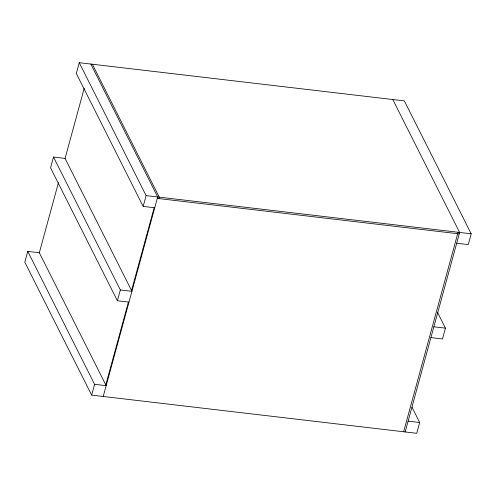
<?xml version="1.0" encoding="UTF-8"?>
<svg xmlns="http://www.w3.org/2000/svg" width="496" height="496" viewBox="0 0 496 496"><rect width="100%" height="100%" fill="white"/><g stroke="black" fill="none" stroke-linecap="round" stroke-linejoin="round"><path stroke-width="0.74" d="M27.751 251.398L94.6 384.313L106.169 385.671L39.32 252.755L27.751 251.398L24.8 262.198L91.648 395.114L416.739 433.312L419.69 422.511L412.033 407.278M53.506 157.04L120.354 289.955L131.924 291.313L65.075 158.404L53.506 157.04L50.555 167.846L117.403 300.762L128.972 302.12M456.68 243.245L468.249 244.602L471.2 233.802L404.352 100.886L79.261 62.688L76.31 73.489L143.158 206.404L154.727 207.762M39.32 252.755L58.46 182.633M65.075 158.404L84.215 88.276M91.648 395.114L94.6 384.313M117.403 300.762L120.354 289.955M143.158 206.404L146.109 195.604L79.261 62.688M105.791 384.915L128.39 302.114M131.545 290.563L154.144 207.756M103.218 396.478L157.678 196.962L90.83 64.046M158.825 198.58L159.222 197.141L92.368 64.226M403.632 431.774L458.087 232.258M405.17 431.954L459.631 232.438L392.782 99.522M437.435 312.232L445.445 328.154L442.494 338.96L430.925 337.596M146.109 195.604L471.2 233.802M157.282 198.4L459.24 233.883M433.876 326.796L445.445 328.154M408.121 421.147L419.69 422.511"/></g></svg>
